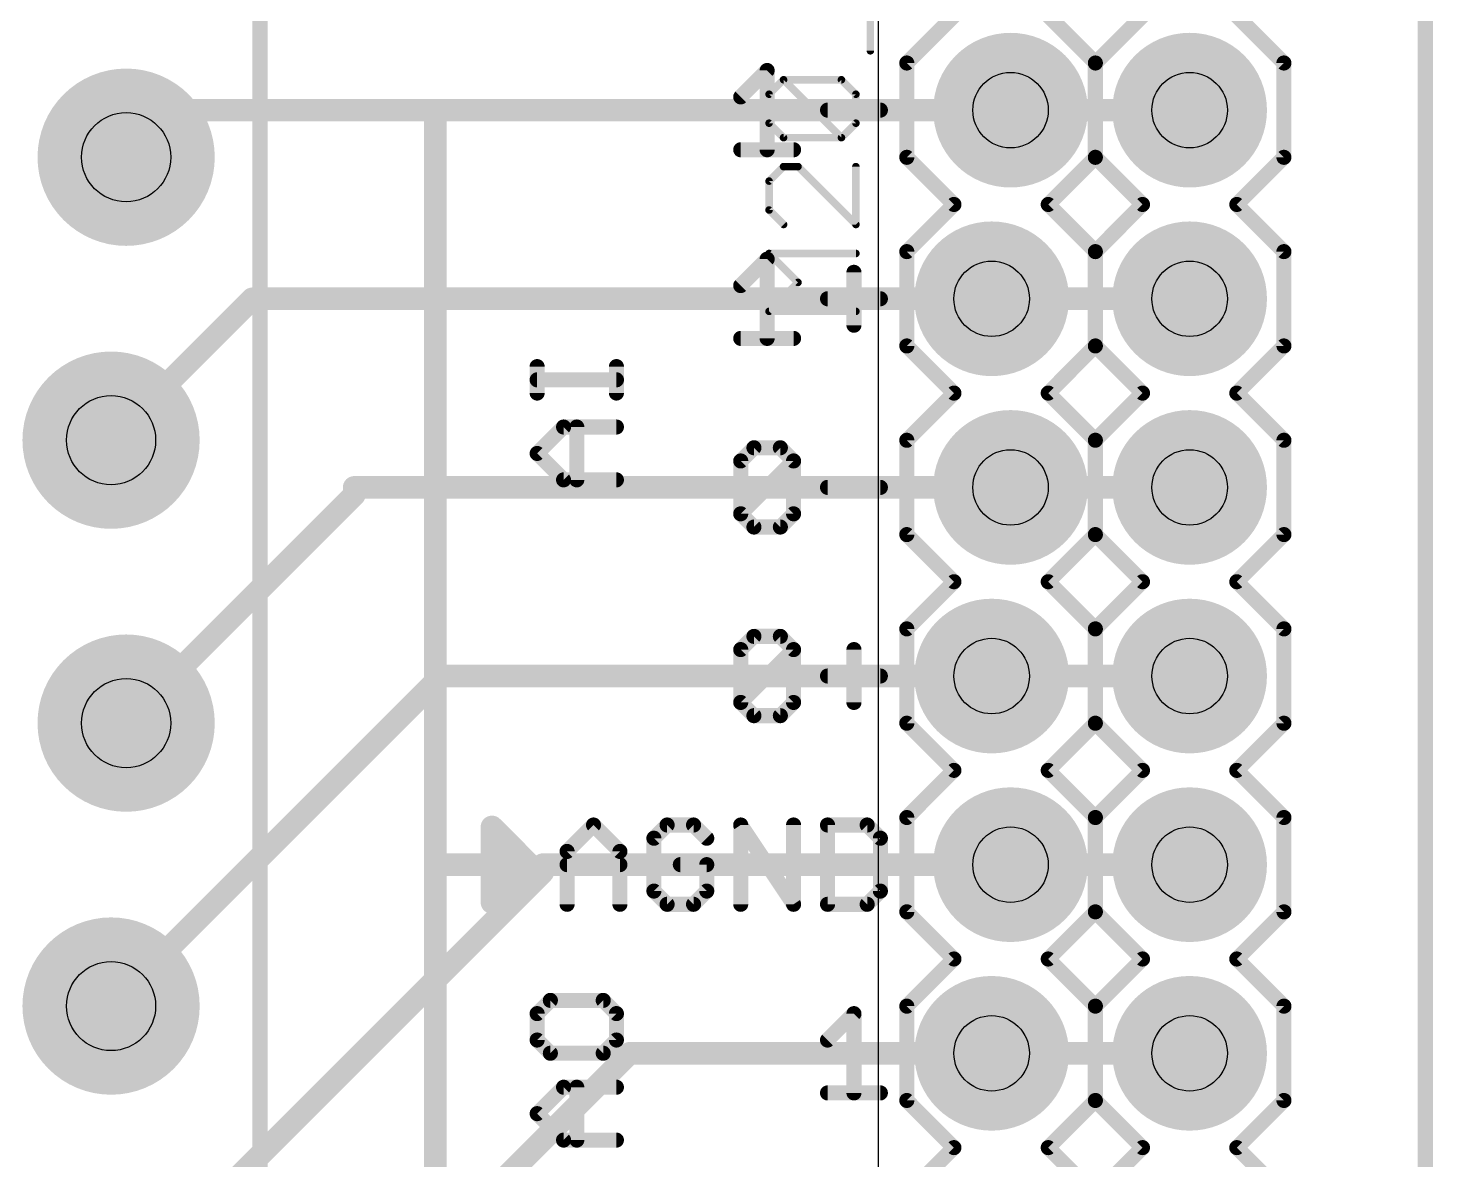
# Model space of a CAD drawing. Extents: x -27 to 84, y -12 to 86.
# Drawn here: x 4.67 to 23.6, y 27.77 to 43.01 of the extents above; entities that cross this region are included whole.
import ezdxf

# ---------------------------------------------------------------- set-up
doc = ezdxf.new("R2010")
doc.units = 0
for name, color, linetype in [('1', 12, 'CONTINUOUS'), ('16', 132, 'CONTINUOUS'), ('17', 110, 'CONTINUOUS'), ('21', 41, 'CONTINUOUS'), ('27', 253, 'CONTINUOUS'), ('29', 253, 'CONTINUOUS'), ('30', 253, 'CONTINUOUS'), ('44', 253, 'CONTINUOUS'), ('51', 53, 'CONTINUOUS')]:
    doc.layers.add(name, color=color, linetype=linetype)

# ---------------------------------------------------------------- blocks, each defined once
blk = doc.blocks.new('RECT')
blk.add_solid([(-0.5, -0.5), (0.5, -0.5), (-0.5, 0.5), (0.5, 0.5)])
blk = doc.blocks.new('ROUNDP')
at = {"const_width": 0.5}
blk.add_lwpolyline([(0, -0.25, 1), (0, 0.25, 1), (0, -0.25)], format="xyb", dxfattribs=at)

msp = doc.modelspace()

# ---------------------------------------------------------------- linework, layer by layer
at = {"layer": '1', "const_width": 0.3048}
for points in [[(17.907, 41.91), (20.32, 41.91)], [(17.653, 39.37), (20.32, 39.37)], [(17.907, 36.83), (20.32, 36.83)], [(17.653, 34.29), (20.32, 34.29)], [(17.907, 31.75), (20.32, 31.75)], [(17.653, 29.21), (20.32, 29.21)]]:
    msp.add_lwpolyline(points, dxfattribs=at)
at = {"layer": '1', "const_width": 0.1524}
for points in [[(17.907, 41.9862, 1), (17.907, 41.8338)], [(20.32, 41.8338, 1), (20.32, 41.9862)], [(17.653, 39.4462, 1), (17.653, 39.2938)], [(20.32, 39.2938, 1), (20.32, 39.4462)], [(17.907, 36.9062, 1), (17.907, 36.7538)], [(20.32, 36.7538, 1), (20.32, 36.9062)], [(17.653, 34.3662, 1), (17.653, 34.2138)], [(20.32, 34.2138, 1), (20.32, 34.3662)], [(17.907, 31.8262, 1), (17.907, 31.6738)], [(20.32, 31.6738, 1), (20.32, 31.8262)], [(17.653, 29.2862, 1), (17.653, 29.1338)], [(20.32, 29.1338, 1), (20.32, 29.2862)]]:
    msp.add_lwpolyline(points, format="xyb", dxfattribs=at)
at = {"layer": '16', "const_width": 0.3048}
for points in [[(6.5265, 41.91), (17.907, 41.91)], [(6.5265, 41.8084), (6.5265, 41.91)], [(5.9944, 41.2763), (6.5265, 41.8084)], [(5.7912, 37.4663), (7.6949, 39.37)], [(7.6949, 39.37), (7.7965, 39.37)], [(7.7965, 39.37), (17.653, 39.37)], [(9.0665, 36.83), (17.907, 36.83)], [(9.0665, 36.7284), (9.0665, 36.83)], [(5.9944, 33.6563), (9.0665, 36.7284)], [(5.7912, 29.8463), (10.2349, 34.29)], [(10.2349, 34.29), (10.3365, 34.29)], [(10.3365, 34.29), (17.653, 34.29)], [(5.9944, 26.0363), (11.6065, 31.6484)], [(11.6065, 31.75), (17.907, 31.75)], [(11.6065, 31.6484), (11.6065, 31.75)], [(5.7912, 22.2263), (12.7749, 29.21)], [(12.7749, 29.21), (12.8765, 29.21)], [(12.8765, 29.21), (17.653, 29.21)]]:
    msp.add_lwpolyline(points, dxfattribs=at)
at = {"layer": '16', "const_width": 0.1524}
for points in [[(6.5265, 41.9862, 1), (6.5265, 41.8338)], [(6.6027, 41.91, 1), (6.4503, 41.91)], [(17.907, 41.8338, 1), (17.907, 41.9862)], [(6.4503, 41.8084, 1), (6.6027, 41.8084)], [(6.5804, 41.7545, 1), (6.4726, 41.8623)], [(5.9405, 41.3302, 1), (6.0483, 41.2224)], [(7.6949, 39.4462, 1), (7.6949, 39.2938)], [(7.7488, 39.3161, 1), (7.641, 39.4239)], [(7.7965, 39.4462, 1), (7.7965, 39.2938)], [(7.7965, 39.2938, 1), (7.7965, 39.4462)], [(17.653, 39.2938, 1), (17.653, 39.4462)], [(5.7373, 37.5202, 1), (5.8451, 37.4124)], [(9.0665, 36.9062, 1), (9.0665, 36.7538)], [(9.1427, 36.83, 1), (8.9903, 36.83)], [(17.907, 36.7538, 1), (17.907, 36.9062)], [(8.9903, 36.7284, 1), (9.1427, 36.7284)], [(9.1204, 36.6745, 1), (9.0126, 36.7823)], [(10.2349, 34.3662, 1), (10.2349, 34.2138)], [(10.2888, 34.2361, 1), (10.181, 34.3439)], [(10.3365, 34.3662, 1), (10.3365, 34.2138)], [(10.3365, 34.2138, 1), (10.3365, 34.3662)], [(17.653, 34.2138, 1), (17.653, 34.3662)], [(5.9405, 33.7102, 1), (6.0483, 33.6024)], [(11.6065, 31.8262, 1), (11.6065, 31.6738)], [(11.6827, 31.75, 1), (11.5303, 31.75)], [(11.6604, 31.5945, 1), (11.5526, 31.7023)], [(17.907, 31.6738, 1), (17.907, 31.8262)], [(11.5303, 31.6484, 1), (11.6827, 31.6484)], [(5.7373, 29.9002, 1), (5.8451, 29.7924)], [(12.7749, 29.2862, 1), (12.7749, 29.1338)], [(12.8288, 29.1561, 1), (12.721, 29.2639)], [(12.8765, 29.2862, 1), (12.8765, 29.1338)], [(12.8765, 29.1338, 1), (12.8765, 29.2862)], [(17.653, 29.1338, 1), (17.653, 29.2862)]]:
    msp.add_lwpolyline(points, format="xyb", dxfattribs=at)
at = {"layer": '21'}
for points, const_width in [([(23.495, 84.963), (23.495, 1.397)], 0.2032), ([(7.7978, 4.6851), (7.7978, 81.6749)], 0.2032), ([(17.145, 43.18), (16.51, 42.545)], 0.2032), ([(19.05, 42.545), (18.415, 43.18)], 0.2032), ([(19.685, 43.18), (19.05, 42.545)], 0.2032), ([(21.59, 42.545), (20.955, 43.18)], 0.2032), ([(16.51, 41.275), (16.51, 42.545)], 0.2032), ([(19.05, 42.545), (19.05, 41.275)], 0.2032), ([(19.05, 41.275), (19.05, 42.545)], 0.2032), ([(21.59, 42.545), (21.59, 41.275)], 0.2032), ([(14.2728, 42.0884), (14.6287, 42.4443)], 0.2032), ([(14.6287, 42.4443), (14.6287, 41.3766)], 0.2032), ([(10.16, 31.75), (10.16, 41.91)], 0.3048), ([(10.16, 41.91), (12.7, 41.91)], 0.3048), ([(15.4422, 41.9105), (16.154, 41.9105)], 0.2032), ([(14.2728, 41.3766), (14.9846, 41.3766)], 0.2032), ([(17.145, 40.64), (16.51, 41.275)], 0.2032), ([(19.05, 41.275), (18.415, 40.64)], 0.2032), ([(19.685, 40.64), (19.05, 41.275)], 0.2032), ([(21.59, 41.275), (20.955, 40.64)], 0.2032), ([(16.51, 40.005), (17.145, 40.64)], 0.2032), ([(18.415, 40.64), (19.05, 40.005)], 0.2032), ([(19.05, 40.005), (19.685, 40.64)], 0.2032), ([(20.955, 40.64), (21.59, 40.005)], 0.2032), ([(14.2728, 39.5484), (14.6287, 39.9043)], 0.2032), ([(14.6287, 39.9043), (14.6287, 38.8366)], 0.2032), ([(16.51, 38.735), (16.51, 40.005)], 0.2032), ([(19.05, 40.005), (19.05, 38.735)], 0.2032), ([(19.05, 38.735), (19.05, 40.005)], 0.2032), ([(21.59, 40.005), (21.59, 38.735)], 0.2032), ([(15.7981, 39.7264), (15.7981, 39.0145)], 0.2032), ([(15.4422, 39.3705), (16.154, 39.3705)], 0.2032), ([(14.2728, 38.8366), (14.9846, 38.8366)], 0.2032), ([(17.145, 38.1), (16.51, 38.735)], 0.2032), ([(19.05, 38.735), (18.415, 38.1)], 0.2032), ([(19.685, 38.1), (19.05, 38.735)], 0.2032), ([(21.59, 38.735), (20.955, 38.1)], 0.2032), ([(11.5307, 38.101), (11.5307, 38.4569)], 0.2032), ([(12.5984, 38.101), (12.5984, 38.4569)], 0.2032), ([(12.5984, 38.2789), (11.5307, 38.2789)], 0.2032), ([(16.51, 37.465), (17.145, 38.1)], 0.2032), ([(18.415, 38.1), (19.05, 37.465)], 0.2032), ([(19.05, 37.465), (19.685, 38.1)], 0.2032), ([(20.955, 38.1), (21.59, 37.465)], 0.2032), ([(11.5307, 37.2875), (11.8866, 37.6434)], 0.2032), ([(11.8866, 37.6434), (12.5984, 37.6434)], 0.2032), ([(12.0645, 36.9316), (12.0645, 37.6434)], 0.2032), ([(16.51, 36.195), (16.51, 37.465)], 0.2032), ([(19.05, 37.465), (19.05, 36.195)], 0.2032), ([(19.05, 36.195), (19.05, 37.465)], 0.2032), ([(21.59, 37.465), (21.59, 36.195)], 0.2032), ([(11.8866, 36.9316), (11.5307, 37.2875)], 0.2032), ([(14.2728, 37.1864), (14.4508, 37.3643)], 0.2032), ([(14.2728, 36.4746), (14.2728, 37.1864)], 0.2032), ([(14.2728, 36.4746), (14.9846, 37.1864)], 0.2032), ([(14.4508, 37.3643), (14.8067, 37.3643)], 0.2032), ([(14.8067, 37.3643), (14.9846, 37.1864)], 0.2032), ([(14.9846, 37.1864), (14.9846, 36.4746)], 0.2032), ([(12.5984, 36.9316), (11.8866, 36.9316)], 0.2032), ([(15.4422, 36.8305), (16.154, 36.8305)], 0.2032), ([(14.4508, 36.2966), (14.2728, 36.4746)], 0.2032), ([(14.9846, 36.4746), (14.8067, 36.2966)], 0.2032), ([(14.8067, 36.2966), (14.4508, 36.2966)], 0.2032), ([(17.145, 35.56), (16.51, 36.195)], 0.2032), ([(19.05, 36.195), (18.415, 35.56)], 0.2032), ([(19.685, 35.56), (19.05, 36.195)], 0.2032), ([(21.59, 36.195), (20.955, 35.56)], 0.2032), ([(17.145, 35.56), (16.51, 34.925)], 0.2032), ([(19.05, 34.925), (18.415, 35.56)], 0.2032), ([(19.685, 35.56), (19.05, 34.925)], 0.2032), ([(21.59, 34.925), (20.955, 35.56)], 0.2032), ([(16.51, 33.655), (16.51, 34.925)], 0.2032), ([(19.05, 34.925), (19.05, 33.655)], 0.2032), ([(19.05, 33.655), (19.05, 34.925)], 0.2032), ([(21.59, 34.925), (21.59, 33.655)], 0.2032), ([(14.2728, 34.6464), (14.4508, 34.8243)], 0.2032), ([(14.4508, 34.8243), (14.8067, 34.8243)], 0.2032), ([(14.8067, 34.8243), (14.9846, 34.6464)], 0.2032), ([(14.2728, 33.9346), (14.2728, 34.6464)], 0.2032), ([(14.2728, 33.9346), (14.9846, 34.6464)], 0.2032), ([(14.9846, 34.6464), (14.9846, 33.9346)], 0.2032), ([(15.7981, 34.6464), (15.7981, 33.9346)], 0.2032), ([(15.4422, 34.2905), (16.154, 34.2905)], 0.2032), ([(14.4508, 33.7566), (14.2728, 33.9346)], 0.2032), ([(14.9846, 33.9346), (14.8067, 33.7566)], 0.2032), ([(14.8067, 33.7566), (14.4508, 33.7566)], 0.2032), ([(17.145, 33.02), (16.51, 33.655)], 0.2032), ([(19.05, 33.655), (18.415, 33.02)], 0.2032), ([(19.685, 33.02), (19.05, 33.655)], 0.2032), ([(21.59, 33.655), (20.955, 33.02)], 0.2032), ([(17.145, 33.02), (16.51, 32.385)], 0.2032), ([(19.05, 32.385), (18.415, 33.02)], 0.2032), ([(19.685, 33.02), (19.05, 32.385)], 0.2032), ([(21.59, 32.385), (20.955, 33.02)], 0.2032), ([(11.43, 31.75), (10.922, 32.258)], 0.3048), ([(10.922, 32.258), (10.922, 31.242)], 0.3048), ([(11.934, 31.9284), (12.2899, 32.2843)], 0.2032), ([(12.2899, 32.2843), (12.6458, 31.9284)], 0.2032), ([(13.2813, 32.2843), (13.1034, 32.1064)], 0.2032), ([(13.6373, 32.2843), (13.2813, 32.2843)], 0.2032), ([(13.8152, 32.1064), (13.6373, 32.2843)], 0.2032), ([(14.2728, 31.2166), (14.2728, 32.2843)], 0.2032), ([(14.2728, 32.2843), (14.9846, 31.2166)], 0.2032), ([(14.9846, 31.2166), (14.9846, 32.2843)], 0.2032), ([(15.4422, 32.2843), (15.4422, 31.2166)], 0.2032), ([(15.9761, 32.2843), (15.4422, 32.2843)], 0.2032), ([(16.154, 32.1064), (15.9761, 32.2843)], 0.2032), ([(16.51, 31.115), (16.51, 32.385)], 0.2032), ([(19.05, 32.385), (19.05, 31.115)], 0.2032), ([(19.05, 31.115), (19.05, 32.385)], 0.2032), ([(21.59, 32.385), (21.59, 31.115)], 0.2032), ([(13.1034, 32.1064), (13.1034, 31.3946)], 0.2032), ([(16.154, 31.3946), (16.154, 32.1064)], 0.2032), ([(10.922, 32.004), (11.176, 32.004)], 0.3048), ([(11.934, 31.2166), (11.934, 31.9284)], 0.2032), ([(12.6458, 31.9284), (12.6458, 31.2166)], 0.2032), ([(10.16, 26.67), (10.16, 31.75)], 0.3048), ([(10.16, 31.75), (11.43, 31.75)], 0.3048), ([(10.922, 31.242), (11.43, 31.75)], 0.3048), ([(10.922, 31.6992), (11.3792, 31.6992)], 0.3048), ([(11.934, 31.7505), (12.6458, 31.7505)], 0.2032), ([(13.8152, 31.7505), (13.4593, 31.7505)], 0.2032), ([(13.8152, 31.3946), (13.8152, 31.7505)], 0.2032), ([(10.922, 31.3944), (11.0744, 31.3944)], 0.3048), ([(13.1034, 31.3946), (13.2813, 31.2166)], 0.2032), ([(13.6373, 31.2166), (13.8152, 31.3946)], 0.2032), ([(15.9761, 31.2166), (16.154, 31.3946)], 0.2032), ([(13.2813, 31.2166), (13.6373, 31.2166)], 0.2032), ([(15.4422, 31.2166), (15.9761, 31.2166)], 0.2032), ([(17.145, 30.48), (16.51, 31.115)], 0.2032), ([(19.05, 31.115), (18.415, 30.48)], 0.2032), ([(19.685, 30.48), (19.05, 31.115)], 0.2032), ([(21.59, 31.115), (20.955, 30.48)], 0.2032), ([(17.145, 30.48), (16.51, 29.845)], 0.2032), ([(19.05, 29.845), (18.415, 30.48)], 0.2032), ([(19.685, 30.48), (19.05, 29.845)], 0.2032), ([(21.59, 29.845), (20.955, 30.48)], 0.2032), ([(11.7086, 29.9228), (11.5307, 29.7449)], 0.2032), ([(12.4205, 29.9228), (11.7086, 29.9228)], 0.2032), ([(12.5984, 29.7449), (12.4205, 29.9228)], 0.2032), ([(16.51, 28.575), (16.51, 29.845)], 0.2032), ([(19.05, 29.845), (19.05, 28.575)], 0.2032), ([(19.05, 28.575), (19.05, 29.845)], 0.2032), ([(21.59, 29.845), (21.59, 28.575)], 0.2032), ([(11.5307, 29.7449), (11.5307, 29.3889)], 0.2032), ([(12.5984, 29.3889), (12.5984, 29.7449)], 0.2032), ([(15.4422, 29.3884), (15.7981, 29.7443)], 0.2032), ([(15.7981, 29.7443), (15.7981, 28.6766)], 0.2032), ([(11.5307, 29.3889), (11.7086, 29.211)], 0.2032), ([(12.4205, 29.211), (12.5984, 29.3889)], 0.2032), ([(11.7086, 29.211), (12.4205, 29.211)], 0.2032), ([(11.5307, 28.3975), (11.8866, 28.7534)], 0.2032), ([(11.8866, 28.7534), (12.5984, 28.7534)], 0.2032), ([(12.0645, 28.0416), (12.0645, 28.7534)], 0.2032), ([(15.4422, 28.6766), (16.154, 28.6766)], 0.2032), ([(17.145, 27.94), (16.51, 28.575)], 0.2032), ([(19.05, 28.575), (18.415, 27.94)], 0.2032), ([(19.685, 27.94), (19.05, 28.575)], 0.2032), ([(21.59, 28.575), (20.955, 27.94)], 0.2032), ([(11.8866, 28.0416), (11.5307, 28.3975)], 0.2032), ([(12.5984, 28.0416), (11.8866, 28.0416)], 0.2032), ([(17.145, 27.94), (16.51, 27.305)], 0.2032), ([(19.05, 27.305), (18.415, 27.94)], 0.2032), ([(19.685, 27.94), (19.05, 27.305)], 0.2032), ([(21.59, 27.305), (20.955, 27.94)], 0.2032)]:
    msp.add_lwpolyline(points, dxfattribs=dict(at, const_width=const_width))
for points, const_width in [([(16.5608, 42.545, 1), (16.4592, 42.545)], 0.1016), ([(16.4741, 42.5809, 1), (16.5459, 42.5091)], 0.1016), ([(19.1008, 42.545, 1), (18.9992, 42.545)], 0.1016), ([(19.1008, 42.545, 1), (18.9992, 42.545)], 0.1016), ([(19.0141, 42.5809, 1), (19.0859, 42.5091)], 0.1016), ([(19.0141, 42.5091, 1), (19.0859, 42.5809)], 0.1016), ([(21.6408, 42.545, 1), (21.5392, 42.545)], 0.1016), ([(21.5541, 42.5091, 1), (21.6259, 42.5809)], 0.1016), ([(14.6795, 42.4443, 1), (14.5779, 42.4443)], 0.1016), ([(14.6646, 42.4084, 1), (14.5928, 42.4802)], 0.1016), ([(10.2362, 41.91, 1), (10.0838, 41.91)], 0.1524), ([(10.16, 41.9862, 1), (10.16, 41.8338)], 0.1524), ([(12.7, 41.8338, 1), (12.7, 41.9862)], 0.1524), ([(14.2369, 42.1243, 1), (14.3087, 42.0525)], 0.1016), ([(15.4422, 41.9613, 1), (15.4422, 41.8597)], 0.1016), ([(16.154, 41.8597, 1), (16.154, 41.9613)], 0.1016), ([(14.2728, 41.4274, 1), (14.2728, 41.3258)], 0.1016), ([(14.9846, 41.3258, 1), (14.9846, 41.4274)], 0.1016), ([(14.5779, 41.3766, 1), (14.6795, 41.3766)], 0.1016), ([(16.5459, 41.3109, 1), (16.4741, 41.2391)], 0.1016), ([(16.4592, 41.275, 1), (16.5608, 41.275)], 0.1016), ([(19.0859, 41.3109, 1), (19.0141, 41.2391)], 0.1016), ([(18.9992, 41.275, 1), (19.1008, 41.275)], 0.1016), ([(18.9992, 41.275, 1), (19.1008, 41.275)], 0.1016), ([(19.0859, 41.2391, 1), (19.0141, 41.3109)], 0.1016), ([(21.5392, 41.275, 1), (21.6408, 41.275)], 0.1016), ([(21.6259, 41.2391, 1), (21.5541, 41.3109)], 0.1016), ([(17.1809, 40.6041, 1), (17.1091, 40.6759)], 0.1016), ([(17.1091, 40.6041, 1), (17.1809, 40.6759)], 0.1016), ([(18.4509, 40.6759, 1), (18.3791, 40.6041)], 0.1016), ([(18.3791, 40.6759, 1), (18.4509, 40.6041)], 0.1016), ([(19.7209, 40.6041, 1), (19.6491, 40.6759)], 0.1016), ([(19.6491, 40.6041, 1), (19.7209, 40.6759)], 0.1016), ([(20.9909, 40.6759, 1), (20.9191, 40.6041)], 0.1016), ([(20.9191, 40.6759, 1), (20.9909, 40.6041)], 0.1016), ([(14.6795, 39.9043, 1), (14.5779, 39.9043)], 0.1016), ([(14.6646, 39.8684, 1), (14.5928, 39.9402)], 0.1016), ([(16.5608, 40.005, 1), (16.4592, 40.005)], 0.1016), ([(16.4741, 40.0409, 1), (16.5459, 39.9691)], 0.1016), ([(19.1008, 40.005, 1), (18.9992, 40.005)], 0.1016), ([(19.1008, 40.005, 1), (18.9992, 40.005)], 0.1016), ([(19.0141, 40.0409, 1), (19.0859, 39.9691)], 0.1016), ([(19.0141, 39.9691, 1), (19.0859, 40.0409)], 0.1016), ([(21.6408, 40.005, 1), (21.5392, 40.005)], 0.1016), ([(21.5541, 39.9691, 1), (21.6259, 40.0409)], 0.1016), ([(15.8489, 39.7264, 1), (15.7473, 39.7264)], 0.1016), ([(14.2369, 39.5843, 1), (14.3087, 39.5125)], 0.1016), ([(15.4422, 39.4213, 1), (15.4422, 39.3197)], 0.1016), ([(16.154, 39.3197, 1), (16.154, 39.4213)], 0.1016), ([(15.7473, 39.0145, 1), (15.8489, 39.0145)], 0.1016), ([(14.2728, 38.8874, 1), (14.2728, 38.7858)], 0.1016), ([(14.5779, 38.8366, 1), (14.6795, 38.8366)], 0.1016), ([(14.9846, 38.7858, 1), (14.9846, 38.8874)], 0.1016), ([(16.5459, 38.7709, 1), (16.4741, 38.6991)], 0.1016), ([(19.0859, 38.7709, 1), (19.0141, 38.6991)], 0.1016), ([(19.0859, 38.6991, 1), (19.0141, 38.7709)], 0.1016), ([(21.6259, 38.6991, 1), (21.5541, 38.7709)], 0.1016), ([(16.4592, 38.735, 1), (16.5608, 38.735)], 0.1016), ([(18.9992, 38.735, 1), (19.1008, 38.735)], 0.1016), ([(18.9992, 38.735, 1), (19.1008, 38.735)], 0.1016), ([(21.5392, 38.735, 1), (21.6408, 38.735)], 0.1016), ([(11.5815, 38.4569, 1), (11.4799, 38.4569)], 0.1016), ([(12.6492, 38.4569, 1), (12.5476, 38.4569)], 0.1016), ([(11.5307, 38.3297, 1), (11.5307, 38.2281)], 0.1016), ([(12.5984, 38.2281, 1), (12.5984, 38.3297)], 0.1016), ([(11.4799, 38.101, 1), (11.5815, 38.101)], 0.1016), ([(12.5476, 38.101, 1), (12.6492, 38.101)], 0.1016), ([(17.1809, 38.0641, 1), (17.1091, 38.1359)], 0.1016), ([(17.1091, 38.0641, 1), (17.1809, 38.1359)], 0.1016), ([(18.4509, 38.1359, 1), (18.3791, 38.0641)], 0.1016), ([(18.3791, 38.1359, 1), (18.4509, 38.0641)], 0.1016), ([(19.7209, 38.0641, 1), (19.6491, 38.1359)], 0.1016), ([(19.6491, 38.0641, 1), (19.7209, 38.1359)], 0.1016), ([(20.9909, 38.1359, 1), (20.9191, 38.0641)], 0.1016), ([(20.9191, 38.1359, 1), (20.9909, 38.0641)], 0.1016), ([(11.8866, 37.6942, 1), (11.8866, 37.5926)], 0.1016), ([(11.9225, 37.6075, 1), (11.8507, 37.6793)], 0.1016), ([(12.1153, 37.6434, 1), (12.0137, 37.6434)], 0.1016), ([(12.5984, 37.5926, 1), (12.5984, 37.6942)], 0.1016), ([(16.5608, 37.465, 1), (16.4592, 37.465)], 0.1016), ([(16.4741, 37.5009, 1), (16.5459, 37.4291)], 0.1016), ([(19.1008, 37.465, 1), (18.9992, 37.465)], 0.1016), ([(19.1008, 37.465, 1), (18.9992, 37.465)], 0.1016), ([(19.0141, 37.5009, 1), (19.0859, 37.4291)], 0.1016), ([(19.0141, 37.4291, 1), (19.0859, 37.5009)], 0.1016), ([(21.6408, 37.465, 1), (21.5392, 37.465)], 0.1016), ([(21.5541, 37.4291, 1), (21.6259, 37.5009)], 0.1016), ([(11.5666, 37.3234, 1), (11.4948, 37.2516)], 0.1016), ([(11.4948, 37.3234, 1), (11.5666, 37.2516)], 0.1016), ([(14.3236, 37.1864, 1), (14.222, 37.1864)], 0.1016), ([(14.4508, 37.4151, 1), (14.4508, 37.3135)], 0.1016), ([(14.4867, 37.3284, 1), (14.4148, 37.4002)], 0.1016), ([(14.8426, 37.4002, 1), (14.7707, 37.3284)], 0.1016), ([(14.8067, 37.3135, 1), (14.8067, 37.4151)], 0.1016), ([(15.0354, 37.1864, 1), (14.9338, 37.1864)], 0.1016), ([(15.0205, 37.1504, 1), (14.9487, 37.2223)], 0.1016), ([(14.2369, 37.2223, 1), (14.3087, 37.1504)], 0.1016), ([(14.9487, 37.1504, 1), (15.0205, 37.2223)], 0.1016), ([(11.8866, 36.9824, 1), (11.8866, 36.8808)], 0.1016), ([(11.8507, 36.8957, 1), (11.9225, 36.9675)], 0.1016), ([(12.0137, 36.9316, 1), (12.1153, 36.9316)], 0.1016), ([(12.5984, 36.8808, 1), (12.5984, 36.9824)], 0.1016), ([(15.4422, 36.8813, 1), (15.4422, 36.7797)], 0.1016), ([(16.154, 36.7797, 1), (16.154, 36.8813)], 0.1016), ([(14.3087, 36.5105, 1), (14.2369, 36.4386)], 0.1016), ([(14.2369, 36.5105, 1), (14.3087, 36.4386)], 0.1016), ([(14.222, 36.4746, 1), (14.3236, 36.4746)], 0.1016), ([(14.9338, 36.4746, 1), (15.0354, 36.4746)], 0.1016), ([(15.0205, 36.4386, 1), (14.9487, 36.5105)], 0.1016), ([(14.4508, 36.3474, 1), (14.4508, 36.2458)], 0.1016), ([(14.4148, 36.2607, 1), (14.4867, 36.3325)], 0.1016), ([(14.7707, 36.3325, 1), (14.8426, 36.2607)], 0.1016), ([(14.8067, 36.2458, 1), (14.8067, 36.3474)], 0.1016), ([(16.5459, 36.2309, 1), (16.4741, 36.1591)], 0.1016), ([(16.4592, 36.195, 1), (16.5608, 36.195)], 0.1016), ([(19.0859, 36.2309, 1), (19.0141, 36.1591)], 0.1016), ([(18.9992, 36.195, 1), (19.1008, 36.195)], 0.1016), ([(18.9992, 36.195, 1), (19.1008, 36.195)], 0.1016), ([(19.0859, 36.1591, 1), (19.0141, 36.2309)], 0.1016), ([(21.5392, 36.195, 1), (21.6408, 36.195)], 0.1016), ([(21.6259, 36.1591, 1), (21.5541, 36.2309)], 0.1016), ([(17.1809, 35.5241, 1), (17.1091, 35.5959)], 0.1016), ([(17.1091, 35.5241, 1), (17.1809, 35.5959)], 0.1016), ([(18.4509, 35.5959, 1), (18.3791, 35.5241)], 0.1016), ([(18.3791, 35.5959, 1), (18.4509, 35.5241)], 0.1016), ([(19.7209, 35.5241, 1), (19.6491, 35.5959)], 0.1016), ([(19.6491, 35.5241, 1), (19.7209, 35.5959)], 0.1016), ([(20.9909, 35.5959, 1), (20.9191, 35.5241)], 0.1016), ([(20.9191, 35.5959, 1), (20.9909, 35.5241)], 0.1016), ([(16.5608, 34.925, 1), (16.4592, 34.925)], 0.1016), ([(16.4741, 34.9609, 1), (16.5459, 34.8891)], 0.1016), ([(19.1008, 34.925, 1), (18.9992, 34.925)], 0.1016), ([(19.1008, 34.925, 1), (18.9992, 34.925)], 0.1016), ([(19.0141, 34.9609, 1), (19.0859, 34.8891)], 0.1016), ([(19.0141, 34.8891, 1), (19.0859, 34.9609)], 0.1016), ([(21.6408, 34.925, 1), (21.5392, 34.925)], 0.1016), ([(21.5541, 34.8891, 1), (21.6259, 34.9609)], 0.1016), ([(14.4508, 34.8751, 1), (14.4508, 34.7735)], 0.1016), ([(14.4867, 34.7884, 1), (14.4148, 34.8602)], 0.1016), ([(14.8426, 34.8602, 1), (14.7707, 34.7884)], 0.1016), ([(14.8067, 34.7735, 1), (14.8067, 34.8751)], 0.1016), ([(14.3236, 34.6464, 1), (14.222, 34.6464)], 0.1016), ([(14.2369, 34.6823, 1), (14.3087, 34.6104)], 0.1016), ([(15.0354, 34.6464, 1), (14.9338, 34.6464)], 0.1016), ([(15.0205, 34.6104, 1), (14.9487, 34.6823)], 0.1016), ([(14.9487, 34.6104, 1), (15.0205, 34.6823)], 0.1016), ([(15.8489, 34.6464, 1), (15.7473, 34.6464)], 0.1016), ([(15.4422, 34.3413, 1), (15.4422, 34.2397)], 0.1016), ([(16.154, 34.2397, 1), (16.154, 34.3413)], 0.1016), ([(14.3087, 33.9705, 1), (14.2369, 33.8986)], 0.1016), ([(14.2369, 33.9705, 1), (14.3087, 33.8986)], 0.1016), ([(14.222, 33.9346, 1), (14.3236, 33.9346)], 0.1016), ([(14.9338, 33.9346, 1), (15.0354, 33.9346)], 0.1016), ([(15.0205, 33.8986, 1), (14.9487, 33.9705)], 0.1016), ([(15.7473, 33.9346, 1), (15.8489, 33.9346)], 0.1016), ([(14.4508, 33.8074, 1), (14.4508, 33.7058)], 0.1016), ([(14.4148, 33.7207, 1), (14.4867, 33.7925)], 0.1016), ([(14.7707, 33.7925, 1), (14.8426, 33.7207)], 0.1016), ([(14.8067, 33.7058, 1), (14.8067, 33.8074)], 0.1016), ([(16.5459, 33.6909, 1), (16.4741, 33.6191)], 0.1016), ([(16.4592, 33.655, 1), (16.5608, 33.655)], 0.1016), ([(19.0859, 33.6909, 1), (19.0141, 33.6191)], 0.1016), ([(18.9992, 33.655, 1), (19.1008, 33.655)], 0.1016), ([(18.9992, 33.655, 1), (19.1008, 33.655)], 0.1016), ([(19.0859, 33.6191, 1), (19.0141, 33.6909)], 0.1016), ([(21.5392, 33.655, 1), (21.6408, 33.655)], 0.1016), ([(21.6259, 33.6191, 1), (21.5541, 33.6909)], 0.1016), ([(17.1809, 32.9841, 1), (17.1091, 33.0559)], 0.1016), ([(18.4509, 33.0559, 1), (18.3791, 32.9841)], 0.1016), ([(19.7209, 32.9841, 1), (19.6491, 33.0559)], 0.1016), ([(20.9909, 33.0559, 1), (20.9191, 32.9841)], 0.1016), ([(17.1091, 32.9841, 1), (17.1809, 33.0559)], 0.1016), ([(18.3791, 33.0559, 1), (18.4509, 32.9841)], 0.1016), ([(19.6491, 32.9841, 1), (19.7209, 33.0559)], 0.1016), ([(20.9191, 33.0559, 1), (20.9909, 32.9841)], 0.1016), ([(10.9759, 32.3119, 1), (10.8681, 32.2041)], 0.1524), ([(10.9982, 32.258, 1), (10.8458, 32.258)], 0.1524), ([(12.3258, 32.3202, 1), (12.254, 32.2484)], 0.1016), ([(12.3258, 32.2484, 1), (12.254, 32.3202)], 0.1016), ([(13.2813, 32.3351, 1), (13.2813, 32.2335)], 0.1016), ([(13.3173, 32.2484, 1), (13.2454, 32.3202)], 0.1016), ([(13.6732, 32.3202, 1), (13.6013, 32.2484)], 0.1016), ([(13.6373, 32.2335, 1), (13.6373, 32.3351)], 0.1016), ([(14.3236, 32.2843, 1), (14.222, 32.2843)], 0.1016), ([(14.3151, 32.3125, 1), (14.2305, 32.2561)], 0.1016), ([(15.0354, 32.2843, 1), (14.9338, 32.2843)], 0.1016), ([(15.493, 32.2843, 1), (15.3914, 32.2843)], 0.1016), ([(15.4422, 32.3351, 1), (15.4422, 32.2335)], 0.1016), ([(16.012, 32.3202, 1), (15.9401, 32.2484)], 0.1016), ([(15.9761, 32.2335, 1), (15.9761, 32.3351)], 0.1016), ([(16.5608, 32.385, 1), (16.4592, 32.385)], 0.1016), ([(16.4741, 32.4209, 1), (16.5459, 32.3491)], 0.1016), ([(19.1008, 32.385, 1), (18.9992, 32.385)], 0.1016), ([(19.1008, 32.385, 1), (18.9992, 32.385)], 0.1016), ([(19.0141, 32.4209, 1), (19.0859, 32.3491)], 0.1016), ([(19.0141, 32.3491, 1), (19.0859, 32.4209)], 0.1016), ([(21.6408, 32.385, 1), (21.5392, 32.385)], 0.1016), ([(21.5541, 32.3491, 1), (21.6259, 32.4209)], 0.1016), ([(13.1542, 32.1064, 1), (13.0526, 32.1064)], 0.1016), ([(13.0675, 32.1423, 1), (13.1393, 32.0704)], 0.1016), ([(13.7793, 32.0704, 1), (13.8511, 32.1423)], 0.1016), ([(16.2048, 32.1064, 1), (16.1032, 32.1064)], 0.1016), ([(16.1181, 32.0704, 1), (16.1899, 32.1423)], 0.1016), ([(10.922, 32.0802, 1), (10.922, 31.9278)], 0.1524), ([(11.176, 31.9278, 1), (11.176, 32.0802)], 0.1524), ([(11.9848, 31.9284, 1), (11.8832, 31.9284)], 0.1016), ([(11.8981, 31.9643, 1), (11.9699, 31.8925)], 0.1016), ([(12.6966, 31.9284, 1), (12.595, 31.9284)], 0.1016), ([(12.6099, 31.8925, 1), (12.6817, 31.9643)], 0.1016), ([(10.2362, 31.75, 1), (10.0838, 31.75)], 0.1524), ([(10.16, 31.8262, 1), (10.16, 31.6738)], 0.1524), ([(10.0838, 31.75, 1), (10.2362, 31.75)], 0.1524), ([(10.922, 31.7754, 1), (10.922, 31.623)], 0.1524), ([(11.4839, 31.6961, 1), (11.3761, 31.8039)], 0.1524), ([(11.3761, 31.6961, 1), (11.4839, 31.8039)], 0.1524), ([(11.3792, 31.623, 1), (11.3792, 31.7754)], 0.1524), ([(11.43, 31.6738, 1), (11.43, 31.8262)], 0.1524), ([(11.934, 31.8013, 1), (11.934, 31.6997)], 0.1016), ([(12.6458, 31.6997, 1), (12.6458, 31.8013)], 0.1016), ([(13.4593, 31.8013, 1), (13.4593, 31.6997)], 0.1016), ([(13.866, 31.7505, 1), (13.7644, 31.7505)], 0.1016), ([(13.8152, 31.6997, 1), (13.8152, 31.8013)], 0.1016), ([(10.922, 31.4706, 1), (10.922, 31.3182)], 0.1524), ([(11.0744, 31.3182, 1), (11.0744, 31.4706)], 0.1524), ([(13.1393, 31.4305, 1), (13.0675, 31.3586)], 0.1016), ([(13.0526, 31.3946, 1), (13.1542, 31.3946)], 0.1016), ([(13.7644, 31.3946, 1), (13.866, 31.3946)], 0.1016), ([(13.8511, 31.3586, 1), (13.7793, 31.4305)], 0.1016), ([(16.1032, 31.3946, 1), (16.2048, 31.3946)], 0.1016), ([(16.1899, 31.3586, 1), (16.1181, 31.4305)], 0.1016), ([(10.8681, 31.2959, 1), (10.9759, 31.1881)], 0.1524), ([(10.8458, 31.242, 1), (10.9982, 31.242)], 0.1524), ([(11.8832, 31.2166, 1), (11.9848, 31.2166)], 0.1016), ([(12.595, 31.2166, 1), (12.6966, 31.2166)], 0.1016), ([(13.2813, 31.2674, 1), (13.2813, 31.1658)], 0.1016), ([(13.2454, 31.1807, 1), (13.3173, 31.2525)], 0.1016), ([(13.6013, 31.2525, 1), (13.6732, 31.1807)], 0.1016), ([(13.6373, 31.1658, 1), (13.6373, 31.2674)], 0.1016), ([(14.222, 31.2166, 1), (14.3236, 31.2166)], 0.1016), ([(14.9338, 31.2166, 1), (15.0354, 31.2166)], 0.1016), ([(14.9423, 31.1884, 1), (15.0269, 31.2448)], 0.1016), ([(15.4422, 31.2674, 1), (15.4422, 31.1658)], 0.1016), ([(15.3914, 31.2166, 1), (15.493, 31.2166)], 0.1016), ([(15.9401, 31.2525, 1), (16.012, 31.1807)], 0.1016), ([(15.9761, 31.1658, 1), (15.9761, 31.2674)], 0.1016), ([(16.5459, 31.1509, 1), (16.4741, 31.0791)], 0.1016), ([(16.4592, 31.115, 1), (16.5608, 31.115)], 0.1016), ([(19.0859, 31.1509, 1), (19.0141, 31.0791)], 0.1016), ([(18.9992, 31.115, 1), (19.1008, 31.115)], 0.1016), ([(18.9992, 31.115, 1), (19.1008, 31.115)], 0.1016), ([(19.0859, 31.0791, 1), (19.0141, 31.1509)], 0.1016), ([(21.5392, 31.115, 1), (21.6408, 31.115)], 0.1016), ([(21.6259, 31.0791, 1), (21.5541, 31.1509)], 0.1016), ([(17.1809, 30.4441, 1), (17.1091, 30.5159)], 0.1016), ([(17.1091, 30.4441, 1), (17.1809, 30.5159)], 0.1016), ([(18.4509, 30.5159, 1), (18.3791, 30.4441)], 0.1016), ([(18.3791, 30.5159, 1), (18.4509, 30.4441)], 0.1016), ([(19.7209, 30.4441, 1), (19.6491, 30.5159)], 0.1016), ([(19.6491, 30.4441, 1), (19.7209, 30.5159)], 0.1016), ([(20.9909, 30.5159, 1), (20.9191, 30.4441)], 0.1016), ([(20.9191, 30.5159, 1), (20.9909, 30.4441)], 0.1016), ([(11.7086, 29.9736, 1), (11.7086, 29.872)], 0.1016), ([(11.7446, 29.8869, 1), (11.6727, 29.9587)], 0.1016), ([(12.4564, 29.9587, 1), (12.3845, 29.8869)], 0.1016), ([(12.4205, 29.872, 1), (12.4205, 29.9736)], 0.1016), ([(16.5608, 29.845, 1), (16.4592, 29.845)], 0.1016), ([(16.4741, 29.8809, 1), (16.5459, 29.8091)], 0.1016), ([(19.1008, 29.845, 1), (18.9992, 29.845)], 0.1016), ([(19.1008, 29.845, 1), (18.9992, 29.845)], 0.1016), ([(19.0141, 29.8809, 1), (19.0859, 29.8091)], 0.1016), ([(19.0141, 29.8091, 1), (19.0859, 29.8809)], 0.1016), ([(21.6408, 29.845, 1), (21.5392, 29.845)], 0.1016), ([(21.5541, 29.8091, 1), (21.6259, 29.8809)], 0.1016), ([(11.5815, 29.7449, 1), (11.4799, 29.7449)], 0.1016), ([(11.4948, 29.7808, 1), (11.5666, 29.7089)], 0.1016), ([(12.6492, 29.7449, 1), (12.5476, 29.7449)], 0.1016), ([(12.5625, 29.7089, 1), (12.6343, 29.7808)], 0.1016), ([(15.8489, 29.7443, 1), (15.7473, 29.7443)], 0.1016), ([(15.834, 29.7084, 1), (15.7622, 29.7802)], 0.1016), ([(11.5666, 29.4249, 1), (11.4948, 29.353)], 0.1016), ([(11.4799, 29.3889, 1), (11.5815, 29.3889)], 0.1016), ([(12.5476, 29.3889, 1), (12.6492, 29.3889)], 0.1016), ([(12.6343, 29.353, 1), (12.5625, 29.4249)], 0.1016), ([(15.4063, 29.4243, 1), (15.4781, 29.3525)], 0.1016), ([(11.7086, 29.2618, 1), (11.7086, 29.1602)], 0.1016), ([(11.6727, 29.1751, 1), (11.7446, 29.2469)], 0.1016), ([(12.3845, 29.2469, 1), (12.4564, 29.1751)], 0.1016), ([(12.4205, 29.1602, 1), (12.4205, 29.2618)], 0.1016), ([(11.8866, 28.8042, 1), (11.8866, 28.7026)], 0.1016), ([(11.9225, 28.7175, 1), (11.8507, 28.7893)], 0.1016), ([(12.1153, 28.7534, 1), (12.0137, 28.7534)], 0.1016), ([(12.5984, 28.7026, 1), (12.5984, 28.8042)], 0.1016), ([(15.4422, 28.7274, 1), (15.4422, 28.6258)], 0.1016), ([(16.154, 28.6258, 1), (16.154, 28.7274)], 0.1016), ([(15.7473, 28.6766, 1), (15.8489, 28.6766)], 0.1016), ([(16.5459, 28.6109, 1), (16.4741, 28.5391)], 0.1016), ([(16.4592, 28.575, 1), (16.5608, 28.575)], 0.1016), ([(19.0859, 28.6109, 1), (19.0141, 28.5391)], 0.1016), ([(18.9992, 28.575, 1), (19.1008, 28.575)], 0.1016), ([(18.9992, 28.575, 1), (19.1008, 28.575)], 0.1016), ([(19.0859, 28.5391, 1), (19.0141, 28.6109)], 0.1016), ([(21.5392, 28.575, 1), (21.6408, 28.575)], 0.1016), ([(21.6259, 28.5391, 1), (21.5541, 28.6109)], 0.1016), ([(11.5666, 28.4334, 1), (11.4948, 28.3616)], 0.1016), ([(11.4948, 28.4334, 1), (11.5666, 28.3616)], 0.1016), ([(11.8866, 28.0924, 1), (11.8866, 27.9908)], 0.1016), ([(11.8507, 28.0057, 1), (11.9225, 28.0775)], 0.1016), ([(12.0137, 28.0416, 1), (12.1153, 28.0416)], 0.1016), ([(12.5984, 27.9908, 1), (12.5984, 28.0924)], 0.1016), ([(17.1809, 27.9041, 1), (17.1091, 27.9759)], 0.1016), ([(17.1091, 27.9041, 1), (17.1809, 27.9759)], 0.1016), ([(18.4509, 27.9759, 1), (18.3791, 27.9041)], 0.1016), ([(18.3791, 27.9759, 1), (18.4509, 27.9041)], 0.1016), ([(19.7209, 27.9041, 1), (19.6491, 27.9759)], 0.1016), ([(19.6491, 27.9041, 1), (19.7209, 27.9759)], 0.1016), ([(20.9909, 27.9759, 1), (20.9191, 27.9041)], 0.1016), ([(20.9191, 27.9759, 1), (20.9909, 27.9041)], 0.1016)]:
    msp.add_lwpolyline(points, format="xyb", dxfattribs=dict(at, const_width=const_width))
at = {"layer": '27', "const_width": 0.1016}
for points in [[(16.0191, 42.7091), (16.0191, 43.4887)], [(14.6548, 42.1244), (14.8497, 42.3193)], [(14.8497, 42.3193), (15.6293, 42.3193)], [(15.6293, 41.5397), (14.8497, 42.3193)], [(15.6293, 42.3193), (15.8242, 42.1244)], [(14.6548, 41.7346), (14.6548, 42.1244)], [(15.8242, 42.1244), (15.8242, 41.7346)], [(14.8497, 41.5397), (14.6548, 41.7346)], [(15.8242, 41.7346), (15.6293, 41.5397)], [(15.6293, 41.5397), (14.8497, 41.5397)], [(14.8497, 41.1499), (14.6548, 40.955)], [(15.0446, 41.1499), (14.8497, 41.1499)], [(15.8242, 40.3703), (15.0446, 41.1499)], [(15.8242, 41.1499), (15.8242, 40.3703)], [(14.6548, 40.955), (14.6548, 40.5652)], [(14.6548, 40.5652), (14.8497, 40.3703)], [(15.0446, 39.5907), (14.6548, 39.9805)], [(14.6548, 39.9805), (15.8242, 39.9805)], [(14.6548, 39.2009), (15.0446, 39.5907)], [(15.8242, 39.2009), (14.6548, 39.2009)]]:
    msp.add_lwpolyline(points, dxfattribs=at)
at = {"layer": '27', "const_width": 0.0508}
for points in [[(15.9937, 42.7091, 1), (16.0445, 42.7091)], [(14.8677, 42.3373, 1), (14.8317, 42.3013)], [(14.8497, 42.3447, 1), (14.8497, 42.2939)], [(14.8677, 42.3013, 1), (14.8317, 42.3373)], [(15.6473, 42.3373, 1), (15.6113, 42.3013)], [(15.6293, 42.2939, 1), (15.6293, 42.3447)], [(14.6368, 42.1424, 1), (14.6728, 42.1064)], [(14.6802, 42.1244, 1), (14.6294, 42.1244)], [(15.8496, 42.1244, 1), (15.7988, 42.1244)], [(15.8062, 42.1064, 1), (15.8422, 42.1424)], [(14.6728, 41.7526, 1), (14.6368, 41.7166)], [(14.6294, 41.7346, 1), (14.6802, 41.7346)], [(15.7988, 41.7346, 1), (15.8496, 41.7346)], [(15.8422, 41.7166, 1), (15.8062, 41.7526)], [(14.8497, 41.5651, 1), (14.8497, 41.5143)], [(14.8317, 41.5217, 1), (14.8677, 41.5577)], [(15.6113, 41.5577, 1), (15.6473, 41.5217)], [(15.6113, 41.5217, 1), (15.6473, 41.5577)], [(15.6293, 41.5143, 1), (15.6293, 41.5651)], [(14.8497, 41.1753, 1), (14.8497, 41.1245)], [(14.8677, 41.1319, 1), (14.8317, 41.1679)], [(15.0626, 41.1679, 1), (15.0266, 41.1319)], [(15.0446, 41.1245, 1), (15.0446, 41.1753)], [(15.8496, 41.1499, 1), (15.7988, 41.1499)], [(14.6368, 40.973, 1), (14.6728, 40.937)], [(14.6802, 40.955, 1), (14.6294, 40.955)], [(14.6728, 40.5832, 1), (14.6368, 40.5472)], [(14.6294, 40.5652, 1), (14.6802, 40.5652)], [(14.8317, 40.3524, 1), (14.8677, 40.3883)], [(15.7988, 40.3703, 1), (15.8496, 40.3703)], [(15.8062, 40.3524, 1), (15.8422, 40.3883)], [(14.6728, 39.9985, 1), (14.6368, 39.9626)], [(14.6548, 40.0059, 1), (14.6548, 39.9551)], [(15.8242, 39.9551, 1), (15.8242, 40.0059)], [(15.0626, 39.5728, 1), (15.0266, 39.6087)], [(15.0266, 39.5728, 1), (15.0626, 39.6087)], [(14.6548, 39.2263, 1), (14.6548, 39.1755)], [(14.6368, 39.2189, 1), (14.6728, 39.183)], [(15.8242, 39.1755, 1), (15.8242, 39.2263)]]:
    msp.add_lwpolyline(points, format="xyb", dxfattribs=at)
at = {"layer": '44'}
for centre, radius in [((17.907, 41.91), 0.508), ((20.32, 41.91), 0.508), ((5.9944, 41.2763), 0.6), ((17.653, 39.37), 0.508), ((20.32, 39.37), 0.508), ((5.7912, 37.4663), 0.6), ((17.907, 36.83), 0.508), ((20.32, 36.83), 0.508), ((17.653, 34.29), 0.508), ((20.32, 34.29), 0.508), ((5.9944, 33.6563), 0.6), ((17.907, 31.75), 0.508), ((20.32, 31.75), 0.508), ((5.7912, 29.8463), 0.6), ((17.653, 29.21), 0.508), ((20.32, 29.21), 0.508)]:
    msp.add_circle(centre, radius, dxfattribs=at)
at = {"layer": '51'}
msp.add_line((16.129, 17.145), (16.129, 68.326), dxfattribs=at)

# ---------------------------------------------------------------- block references
at = {"layer": '17', "xscale": 1.8796, "yscale": 1.8796}
for p in [(17.907, 41.91), (17.907, 41.91), (20.32, 41.91), (20.32, 41.91), (17.653, 39.37), (17.653, 39.37), (20.32, 39.37), (20.32, 39.37), (17.907, 36.83), (17.907, 36.83), (20.32, 36.83), (20.32, 36.83), (17.653, 34.29), (17.653, 34.29), (20.32, 34.29), (20.32, 34.29), (17.907, 31.75), (17.907, 31.75), (20.32, 31.75), (20.32, 31.75), (17.653, 29.21), (17.653, 29.21), (20.32, 29.21), (20.32, 29.21)]:
    msp.add_blockref('ROUNDP', p, dxfattribs=at)
at = {"layer": '17', "xscale": 2.1844, "yscale": 2.1844, "rotation": 270}
for p in [(5.9944, 41.2763), (5.9944, 41.2763), (5.7912, 37.4663), (5.7912, 37.4663), (5.9944, 33.6563), (5.9944, 33.6563), (5.7912, 29.8463), (5.7912, 29.8463)]:
    msp.add_blockref('ROUNDP', p, dxfattribs=at)
at = {"layer": '29', "xscale": 2.0828, "yscale": 2.0828}
for p in [(17.907, 41.91), (20.32, 41.91), (17.653, 39.37), (20.32, 39.37), (17.907, 36.83), (20.32, 36.83), (17.653, 34.29), (20.32, 34.29), (17.907, 31.75), (20.32, 31.75), (17.653, 29.21), (20.32, 29.21)]:
    msp.add_blockref('ROUNDP', p, dxfattribs=at)
at = {"layer": '29', "xscale": 2.3876, "yscale": 2.3876, "rotation": 270}
for p in [(5.9944, 41.2763), (5.7912, 37.4663), (5.9944, 33.6563), (5.7912, 29.8463)]:
    msp.add_blockref('ROUNDP', p, dxfattribs=at)
at = {"layer": '30', "xscale": 2.0828, "yscale": 2.0828}
for p in [(17.907, 41.91), (20.32, 41.91), (17.653, 39.37), (20.32, 39.37), (17.907, 36.83), (20.32, 36.83), (17.653, 34.29), (20.32, 34.29), (17.907, 31.75), (20.32, 31.75), (17.653, 29.21), (20.32, 29.21)]:
    msp.add_blockref('ROUNDP', p, dxfattribs=at)
at = {"layer": '30', "xscale": 2.3876, "yscale": 2.3876, "rotation": 270}
for p in [(5.9944, 41.2763), (5.7912, 37.4663), (5.9944, 33.6563), (5.7912, 29.8463)]:
    msp.add_blockref('ROUNDP', p, dxfattribs=at)
at = {"layer": '51', "xscale": 0.508, "yscale": 0.508, "rotation": 270}
for p in [(17.78, 41.91), (20.32, 41.91), (17.78, 39.37), (20.32, 39.37), (17.78, 36.83), (20.32, 36.83), (17.78, 34.29), (20.32, 34.29), (17.78, 31.75), (20.32, 31.75), (17.78, 29.21), (20.32, 29.21)]:
    msp.add_blockref('RECT', p, dxfattribs=at)
at = {"layer": '51', "xscale": 0.9398, "yscale": 0.4318}
for p in [(5.8928, 41.2763), (5.8928, 37.4663), (5.8928, 33.6563), (5.8928, 29.8463)]:
    msp.add_blockref('RECT', p, dxfattribs=at)

doc.saveas('drawing.dxf')
